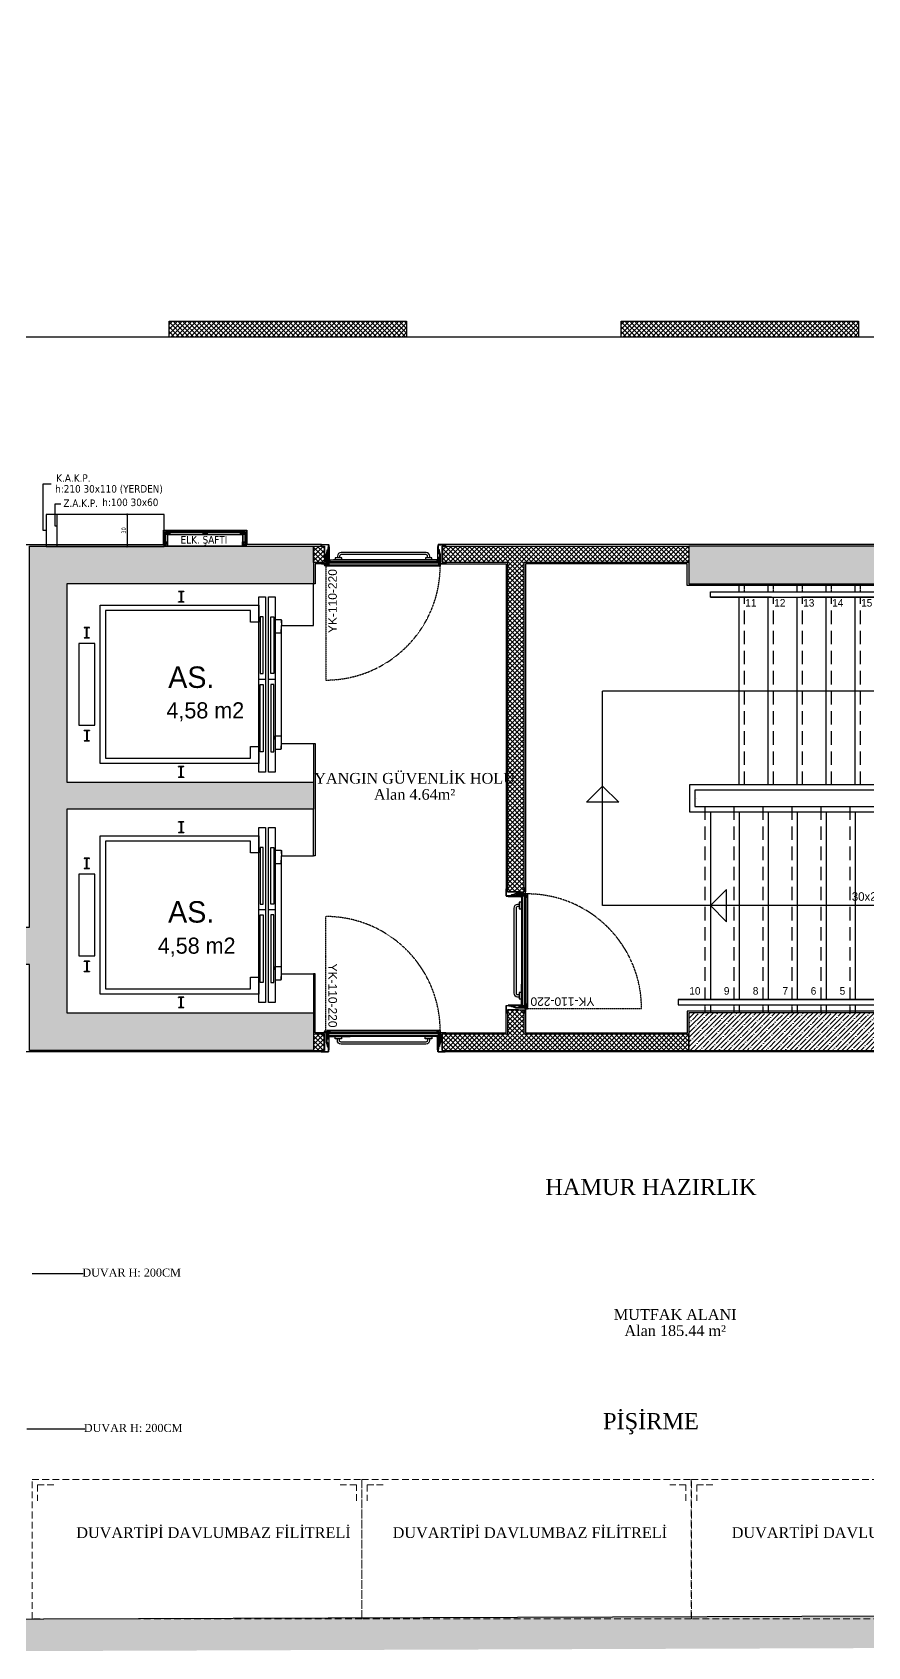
# Model space of a CAD drawing. Header units: millimetres. Extents: x -29311 to -3405, y 28913 to 42880.
# Drawn here: x -7487 to -6708, y 30469 to 31974 of the extents above; entities that cross this region are included whole.
import ezdxf
from ezdxf.enums import TextEntityAlignment as Align

# ---------------------------------------------------------------- set-up
doc = ezdxf.new("R2010")
doc.units = ezdxf.units.MM
for name, pattern in [('DASHDOTX2', [2, 1, -0.5, 0, -0.5]), ('HIDDEN', [0.375, 0.25, -0.125]), ('HIDDEN2', [0.1875, 0.125, -0.0625])]:
    doc.linetypes.add(name, pattern=pattern)
for name, color, linetype in [('1.2 mm sac', 7, 'Continuous'), ('A-ASANSOR', 146, 'Continuous'), ('A-BA', 1, 'Continuous'), ('A-DOSEME-GOR0.1', 77, 'Continuous'), ('A-DUVAR', 53, 'Continuous'), ('A-DUVAR-ALCIPAN', 9, 'Continuous'), ('A-DUVAR-ALCIPAN-CELIK', 144, 'Continuous'), ('A-DUVAR-TARAMA', 251, 'Continuous'), ('A-ELK-PANO', 66, 'Continuous'), ('A-KAPI', 214, 'Continuous'), ('A-KAPI-AKSESUAR', 206, 'Continuous'), ('A-KAPI-METAL', 84, 'Continuous'), ('A-KAPI-PROFIL', 206, 'Continuous'), ('A-KORKULUK-KUPESTE', 206, 'Continuous'), ('A-MERDIVEN', 125, 'Continuous'), ('A-MK-YANGIN-DOLAP', 35, 'Continuous'), ('A-SIVA-ALCIPAN', 247, 'Continuous'), ('A-SIVA-IC', 97, 'Continuous'), ('A-YALITIM-ISI', 251, 'BATTING'), ('A-YAZI', 136, 'Continuous'), ('level', 10, 'Continuous'), ('stair', 3, 'Continuous'), ('symbol', 8, 'Continuous'), ('trace_down', 8, 'HIDDEN2'), ('yazı1', 7, 'Continuous'), ('yazı2', 9, 'Continuous')]:
    doc.layers.add(name, color=color, linetype=linetype)
for name, color, linetype, lineweight in [('DVL-C', 7, 'DASHDOTX2', 20), ('E-ELEKTRK ŞAFT', 5, 'Continuous', 30), ('e-ölçü', 7, 'Continuous', 25), ('tarama-betonarme', 252, 'Continuous', 13), ('TES_SU', 150, 'Continuous', 25)]:
    doc.layers.add(name, color=color, linetype=linetype, lineweight=lineweight)
doc.styles.add('Dimension Text', font='tahoma.ttf', dxfattribs={"width": 0.8})
doc.styles.add('GEO- BAYRAKTAR FİNAL PROJE 140518$0$Standard', font='arial.ttf')
doc.styles.add('HA_SMART', font='')
doc.styles.get("Standard").update_dxf_attribs({"font": 'arial.ttf'})
doc.styles.add('Tahoma', font='tahoma.ttf')
doc.styles.add('YAZ', font='times.ttf', dxfattribs={"height": 0.12})
doc.styles.add('YAZ-50', font='times.ttf', dxfattribs={"width": 0.9})
doc.styles.get('HA_SMART').set_extended_font_data('Sakkal Majalla')
doc.linetypes.add('BATTING', pattern='A,0.00254,-2.54,[134,ltypeshp.shx,S=2.54,R=0,X=-2.54,Y=0],-5.08,[134,ltypeshp.shx,S=2.54,R=180,X=2.54,Y=0],-2.54', length=10.16254)
doc.dimstyles.new('AYG-OLCU 1 to 2', dxfattribs={"dimtxt": 4, "dimasz": 3, "dimexe": 1.5, "dimexo": 1, "dimgap": 1, "dimtad": 1, "dimdec": 0, "dimdsep": 46, "dimtxsty": 'Dimension Text', "dimblk": 'DOTSMALL', "dimcen": 0, "dimclrd": 256, "dimclre": 256, "dimclrt": 256, "dimadec": 0, "dimazin": 0, "dimtfac": 1, "dimtdec": 0, "dimtofl": 0, "dimtmove": 1, "dimatfit": 3, "dimfxl": 1, "dimarcsym": 0})
pattern_1 = [(45, (-57572.966, 45834.01), (-4.4194174, 4.4194174), []), (45, (-57568.547, 45834.01), (-4.4194174, 4.4194174), [7.8125, -1.5625, 0, -1.5625])]
pattern_2 = [(45, (-57572.9662, 50035.5397), (-2.2097087, 2.2097087), []), (135, (-57572.9662, 50035.5397), (-2.2097087, -2.2097087), [])]

# ---------------------------------------------------------------- blocks, each defined once
blk = doc.blocks.new('METİKET')
at = {"layer": 'yazı1', "linetype": 'ByBlock', "style": 'HA_SMART'}
for tag, height, p in [('MAHALADI', 20, (13369.9, 684.6)), ('ALAN', 15, (13369.9, 652.2))]:
    blk.add_attdef(tag, text='', height=height, dxfattribs=at).set_placement(p, align=Align.CENTER)
blk = doc.blocks.new('I_5-10')
for p, q in [((0, -0.001), (0, 0)), ((0, 0), (0.05, 0)), ((0.05, -0.001), (0.05, 0)), ((0, -0.099), (0, -0.1)), ((0, -0.1), (0.05, -0.1)), ((0.002, -0.003), (0.018, -0.005)), ((0.002, -0.097), (0.018, -0.095)), ((0.022, -0.01), (0.022, -0.09)), ((0.027, -0.01), (0.027, -0.09)), ((0.032, -0.005), (0.048, -0.003)), ((0.032, -0.095), (0.048, -0.097)), ((0.05, -0.099), (0.05, -0.1))]:
    blk.add_line(p, q)
for centre, radius, start, end in [((0.002, -0.001), 0.002, 180, 262.4258), ((0.002, -0.099), 0.002, 97.5742, 180), ((0.018, -0.01), 0.005, 0, 90), ((0.018, -0.09), 0.005, 270, 0), ((0.032, -0.01), 0.005, 90, 180), ((0.032, -0.09), 0.005, 179.958, 270), ((0.048, -0.001), 0.002, 277.5742, 0), ((0.048, -0.099), 0.002, 0, 82.4258)]:
    blk.add_arc(centre, radius, start, end)
blk = doc.blocks.new('KAPIYANGIN')
at = {"color": 8, "linetype": 'HIDDEN'}
blk.add_lwpolyline([(85085.6, 20208.6), (85192.4, 20208.6, 0.411438), (85086.7, 20315.3, 0.002371), (85085.6, 20315.3)], format="xyb", dxfattribs=at)
for radius in [1, 0.5, 0.4]:
    blk.add_circle((85085.1, 20208.5), radius)
at = {"linetype": 'ByBlock', "ltscale": 12}
blk.add_arc((85080.6, 20211.1), 0.0345, 188.5836, 255.4134, dxfattribs=at)
at = {"layer": '1.2 mm sac', "color": 0}
blk.add_line((85084.4, 20211.1), (85080.6, 20211.1), dxfattribs=at)
at = {"layer": 'A-DUVAR'}
for points in [[(85077.6, 20317.3), (85067.6, 20317.3)], [(85077.6, 20207.3), (85067.6, 20207.3)]]:
    blk.add_lwpolyline(points, dxfattribs=at)
at = {"layer": 'A-DUVAR-ALCIPAN', "linetype": 'ByBlock', "ltscale": 12}
for p, q in [((85081.8, 20211.3), (85081.8, 20313.6)), ((85084.8, 20211.3), (85084.8, 20315.3))]:
    blk.add_line(p, q, dxfattribs=at)
at = {"layer": 'A-KAPI-AKSESUAR', "ltscale": 12}
for points in [[(85078.4, 20305.5), (85076.8, 20305.5, 0.414214), (85073.4, 20302.1), (85073.4, 20222.9, 0.414214), (85076.8, 20219.5), (85078.4, 20219.5)], [(85078.4, 20303.5), (85076.8, 20303.5, 0.414214), (85075.4, 20302.1), (85075.4, 20222.9, 0.414214), (85076.8, 20221.5), (85078.4, 20221.5)]]:
    blk.add_lwpolyline(points, format="xyb", dxfattribs=at)
for points in [[(85080.4, 20301.5), (85080.4, 20307.5), (85078.4, 20307.5), (85078.4, 20301.5)], [(85080.4, 20217.5), (85080.4, 20223.5), (85078.4, 20223.5), (85078.4, 20217.5)]]:
    blk.add_lwpolyline(points, close=True, dxfattribs=at)
at = {"layer": 'A-KAPI-METAL'}
for p, q in [((85080.4, 20313.9), (85080.4, 20215.8)), ((85084.3, 20314), (85080.5, 20314)), ((85080.6, 20313.8), (85086, 20313.8)), ((85080.6, 20313.8), (85080.6, 20311.8)), ((85080.6, 20313.8), (85080.6, 20213.1)), ((85080.8, 20311.8), (85080.6, 20311.8)), ((85080.8, 20313.6), (85085.8, 20313.6)), ((85080.8, 20313.6), (85080.8, 20311.8)), ((85084.2, 20315.4), (85084.2, 20314)), ((85084.2, 20314), (85084.4, 20314)), ((85086, 20315.5), (85084.3, 20315.5)), ((85084.4, 20314), (85084.4, 20315.3)), ((85084.4, 20315.3), (85084.5, 20315.3)), ((85086, 20315.3), (85084.4, 20315.3)), ((85084.5, 20315.3), (85084.5, 20313.9)), ((85084.8, 20315.3), (85086, 20315.3)), ((85085.8, 20311.8), (85085.8, 20313.6)), ((85086, 20311.8), (85085.8, 20311.8)), ((85086, 20315.3), (85086, 20209.6)), ((85086, 20313.8), (85086, 20311.8)), ((85086.1, 20315.4), (85086.1, 20209.5)), ((85080.4, 20211), (85080.4, 20231.3)), ((85084.3, 20211), (85080.5, 20211)), ((85080.6, 20213.1), (85080.8, 20213.1)), ((85080.6, 20211.1), (85080.6, 20213.1)), ((85080.6, 20211.1), (85086, 20211.1)), ((85080.8, 20213.1), (85080.8, 20211.3)), ((85080.8, 20211.3), (85085.8, 20211.3)), ((85084.2, 20209.5), (85084.2, 20210.9)), ((85084.2, 20210.9), (85084.4, 20210.9)), ((85086, 20209.5), (85084.3, 20209.5)), ((85084.4, 20210.9), (85084.4, 20209.6)), ((85086, 20209.6), (85084.4, 20209.6)), ((85084.4, 20209.6), (85084.5, 20209.6)), ((85084.5, 20209.6), (85084.5, 20211)), ((85086, 20209.6), (85084.8, 20209.6)), ((85085.8, 20213.1), (85086, 20213.1)), ((85085.8, 20213.1), (85085.8, 20211.3)), ((85086, 20211.1), (85086, 20213.1))]:
    blk.add_line(p, q, dxfattribs=at)
for points in [[(85066.1, 20320.2), (85066.1, 20313.4, 0.414214), (85066.2, 20313.3), (85074.2, 20313.3), (85074.2, 20313.5), (85066.4, 20313.5, -0.414214), (85066.3, 20313.5), (85066.3, 20320, -0.414214), (85066.4, 20320.1), (85067.4, 20320.1, -0.414214), (85067.4, 20320), (85067.4, 20319.3), (85067.6, 20319.3), (85067.6, 20320.2, 0.414214), (85067.5, 20320.3), (85066.2, 20320.3, 0.414214)], [(85082.7, 20320.7, 0.414214), (85082.6, 20320.6), (85082.6, 20319.7), (85082.8, 20319.7), (85082.8, 20320.4, -0.414214), (85082.9, 20320.5), (85083.9, 20320.5, -0.414214), (85083.9, 20320.4), (85083.9, 20314.6, -0.414214), (85083.9, 20314.6), (85078.3, 20314.6, 0.414214), (85078.2, 20314.4), (85078.2, 20313.2, 0.414154), (85078.3, 20313.1), (85079.9, 20313.1), (85069.6, 20313.1), (85068.2, 20313.1), (85069.6, 20313.1), (85069.6, 20313.3), (85068.2, 20313.3, 1), (85068.2, 20312.9), (85079.9, 20312.9, 0.938583), (85079.9, 20313.3), (85078.5, 20313.3, -0.414214), (85078.4, 20313.3), (85078.4, 20314.3, -0.414214), (85078.5, 20314.4), (85084, 20314.4, 0.414214), (85084.1, 20314.5), (85084.1, 20320.6, 0.414214), (85084, 20320.7)], [(85066.1, 20204.4), (85066.1, 20211.2, -0.414214), (85066.2, 20211.3), (85074.2, 20211.3), (85074.2, 20211.1), (85066.4, 20211.1, 0.414214), (85066.3, 20211), (85066.3, 20204.5, 0.414214), (85066.4, 20204.5), (85067.4, 20204.5, 0.414214), (85067.4, 20204.5), (85067.4, 20205.3), (85067.6, 20205.3), (85067.6, 20204.4, -0.414214), (85067.5, 20204.3), (85066.2, 20204.3, -0.414214)], [(85082.7, 20204.3, -0.414214), (85082.6, 20204.4), (85082.6, 20205.3), (85082.8, 20205.3), (85082.8, 20204.5, 0.414214), (85082.9, 20204.5), (85083.9, 20204.5, 0.414214), (85083.9, 20204.5), (85083.9, 20209.9, 0.414214), (85083.9, 20210), (85078.4, 20210, -0.414214), (85078.3, 20210.1), (85078.3, 20211.4, -0.414154), (85078.4, 20211.5), (85079.9, 20211.5), (85069.6, 20211.5), (85068.2, 20211.5), (85069.6, 20211.5), (85069.6, 20211.3), (85068.2, 20211.3, -1), (85068.2, 20211.7), (85079.9, 20211.7, -0.938583), (85079.9, 20211.3), (85078.6, 20211.3, 0.414214), (85078.5, 20211.2), (85078.5, 20210.2, 0.414214), (85078.6, 20210.2), (85084, 20210.2, -0.414214), (85084.1, 20210.1), (85084.1, 20204.4, -0.414214), (85084, 20204.3)]]:
    blk.add_lwpolyline(points, format="xyb", close=True, dxfattribs=at)
for centre, radius, start, end in [((85080.5, 20313.9), 0.08, 90, 180), ((85084.3, 20315.4), 0.08, 90, 180), ((85084.3, 20314), 0.0478, 295.1719, 356.1095), ((85084.4, 20313.9), 0.0816, 267.7148, 4.0381), ((85086, 20315.4), 0.08, 0, 90), ((85080.5, 20211), 0.08, 180, 270), ((85084.3, 20209.5), 0.08, 180, 270), ((85084.3, 20210.9), 0.0478, 3.8905, 64.8281), ((85084.4, 20211), 0.0816, 355.9619, 92.2852), ((85086, 20209.5), 0.08, 270, 0)]:
    blk.add_arc(centre, radius, start, end, dxfattribs=at)
at = {"layer": 'A-KAPI-PROFIL'}
for points in [[(85068.8, 20313.6), (85068.8, 20313.5), (85070.4, 20313.5), (85071.7, 20314.3), (85074.1, 20314.3), (85074.1, 20313.6), (85074.2, 20313.6), (85074.2, 20314.4), (85071.7, 20314.4), (85070.3, 20313.6), (85068.8, 20313.6)], [(85068.8, 20210.9), (85068.8, 20211), (85070.4, 20211), (85071.7, 20210.2), (85074.1, 20210.2), (85074.1, 20210.9), (85074.2, 20210.9), (85074.2, 20210.1), (85071.7, 20210.1), (85070.3, 20210.9), (85068.8, 20210.9)]]:
    blk.add_lwpolyline(points, dxfattribs=at)
for points in [[(85075.2, 20315.6), (85072.2, 20314.5), (85071.1, 20314.5), (85071.1, 20313.5), (85072.3, 20313.5), (85075.6, 20314.7), (85083.9, 20314.7), (85083.9, 20315.6)], [(85075.2, 20208.9), (85072.2, 20210), (85071.1, 20210), (85071.1, 20211), (85072.3, 20211), (85075.6, 20209.8), (85083.9, 20209.8), (85083.9, 20208.9)]]:
    blk.add_lwpolyline(points, close=True, dxfattribs=at)
at = {"layer": 'A-KAPI-PROFIL', "color": 8}
for points in [[(85079, 20314.3, 0.414214), (85078.8, 20314.1), (85078.8, 20313.5, 0.414214), (85079, 20313.3), (85080.1, 20313.3), (85080.1, 20312.8), (85079.9, 20312.8, 1), (85079.9, 20312.6), (85080.2, 20312.6, 0.414214), (85080.3, 20312.7), (85080.3, 20313.9), (85080.3, 20314.1, 0.414214), (85080.1, 20314.3)], [(85079, 20211.2, 0.414214), (85078.8, 20211), (85078.8, 20210.4, 0.414214), (85079, 20210.2), (85080.1, 20210.2, 0.414214), (85080.3, 20210.4), (85080.3, 20211.8, 0.414214), (85080.2, 20211.9), (85079.9, 20211.9, 1), (85079.9, 20211.7), (85080.1, 20211.7), (85080.1, 20211.2)]]:
    blk.add_lwpolyline(points, format="xyb", close=True, dxfattribs=at)
at = {"layer": 'A-YALITIM-ISI', "linetype": 'BATTING', "ltscale": 0.001}
blk.add_line((85083.3, 20313.6), (85083.3, 20211.3), dxfattribs=at)
at = {"layer": 'DEFPOINTS', "linetype": 'ByBlock', "ltscale": 12}
for p, q in [((85067.6, 20317.3), (85082.6, 20317.3)), ((85067.6, 20207.3), (85082.6, 20207.3))]:
    blk.add_line(p, q, dxfattribs=at)
at = {"layer": 'level', "insert": (85088.9, 20210.9), "char_height": 8, "width": 57.536, "attachment_point": 3, "rotation": 180}
blk.add_mtext('YK-110-220', dxfattribs=at)
blk = doc.blocks.new('YANGIN KAPISII')
at = {"color": 8, "linetype": 'HIDDEN'}
blk.add_lwpolyline([(84749.5, 15361.4), (84749.5, 15468.2, -0.411438), (84856.2, 15362.5, -0.002371), (84856.2, 15361.4)], format="xyb", dxfattribs=at)
for radius in [1, 0.5, 0.4]:
    blk.add_circle((84749.3, 15360.9), radius)
at = {"linetype": 'ByBlock', "ltscale": 12}
blk.add_arc((84752, 15356.4), 0.0345, 194.5866, 261.4164, dxfattribs=at)
at = {"layer": '1.2 mm sac', "color": 0}
blk.add_line((84752, 15360.2), (84752, 15356.4), dxfattribs=at)
at = {"layer": 'A-DUVAR'}
for points in [[(84748.1, 15353.4), (84748.1, 15343.4)], [(84858.1, 15353.4), (84858.1, 15343.4)]]:
    blk.add_lwpolyline(points, dxfattribs=at)
at = {"layer": 'A-DUVAR-ALCIPAN', "linetype": 'ByBlock', "ltscale": 12}
for p, q in [((84752.2, 15360.6), (84856.2, 15360.6)), ((84752.2, 15357.6), (84854.5, 15357.6))]:
    blk.add_line(p, q, dxfattribs=at)
at = {"layer": 'A-KAPI-AKSESUAR', "ltscale": 12}
for points in [[(84758.3, 15356.2), (84764.3, 15356.2), (84764.3, 15354.2), (84758.3, 15354.2)], [(84842.3, 15356.2), (84848.3, 15356.2), (84848.3, 15354.2), (84842.3, 15354.2)]]:
    blk.add_lwpolyline(points, close=True, dxfattribs=at)
for points in [[(84846.3, 15354.2), (84846.3, 15352.6, -0.414214), (84842.9, 15349.2), (84763.7, 15349.2, -0.414214), (84760.3, 15352.6), (84760.3, 15354.2)], [(84844.3, 15354.2), (84844.3, 15352.6, -0.414214), (84842.9, 15351.2), (84763.7, 15351.2, -0.414214), (84762.3, 15352.6), (84762.3, 15354.2)]]:
    blk.add_lwpolyline(points, format="xyb", dxfattribs=at)
at = {"layer": 'A-KAPI-METAL'}
for p, q in [((84750.3, 15361.8), (84750.3, 15360.1)), ((84856.3, 15361.9), (84750.4, 15361.9)), ((84750.4, 15360), (84751.8, 15360)), ((84856.2, 15361.8), (84750.5, 15361.8)), ((84750.5, 15361.8), (84750.5, 15360.6)), ((84750.5, 15361.8), (84750.5, 15360.2)), ((84750.5, 15360.2), (84750.5, 15360.3)), ((84750.5, 15360.3), (84751.9, 15360.3)), ((84751.8, 15360.2), (84750.5, 15360.2)), ((84751.8, 15360), (84751.8, 15360.2)), ((84751.8, 15360.1), (84751.8, 15356.3)), ((84751.9, 15356.2), (84772.2, 15356.2)), ((84752, 15356.4), (84752, 15361.8)), ((84752, 15361.8), (84754, 15361.8)), ((84752, 15356.4), (84754, 15356.4)), ((84752.2, 15356.6), (84752.2, 15361.6)), ((84754, 15361.6), (84752.2, 15361.6)), ((84754, 15356.6), (84752.2, 15356.6)), ((84754, 15361.6), (84754, 15361.8)), ((84754, 15356.4), (84754, 15356.6)), ((84854.7, 15356.4), (84754, 15356.4)), ((84854.8, 15356.2), (84756.7, 15356.2)), ((84854.7, 15361.8), (84852.7, 15361.8)), ((84852.7, 15361.8), (84852.7, 15361.6)), ((84852.7, 15361.6), (84854.5, 15361.6)), ((84854.5, 15356.6), (84852.7, 15356.6)), ((84852.7, 15356.6), (84852.7, 15356.4)), ((84854.7, 15356.4), (84852.7, 15356.4)), ((84854.5, 15356.6), (84854.5, 15361.6)), ((84854.7, 15356.4), (84854.7, 15361.8)), ((84856.1, 15360.3), (84854.8, 15360.3)), ((84854.8, 15360.1), (84854.8, 15356.3)), ((84854.9, 15360.2), (84856.2, 15360.2)), ((84854.9, 15360), (84854.9, 15360.2)), ((84856.3, 15360), (84854.9, 15360)), ((84856.1, 15360.2), (84856.1, 15360.3)), ((84856.2, 15360.6), (84856.2, 15361.8)), ((84856.2, 15361.8), (84856.2, 15360.2)), ((84856.3, 15361.8), (84856.3, 15360.1))]:
    blk.add_line(p, q, dxfattribs=at)
for points in [[(84745.1, 15358.5, 0.414214), (84745.2, 15358.4), (84746.1, 15358.4), (84746.1, 15358.6), (84745.4, 15358.6, -0.414214), (84745.3, 15358.7), (84745.3, 15359.7, -0.414214), (84745.4, 15359.7), (84750.8, 15359.7, -0.414214), (84750.8, 15359.7), (84750.8, 15354.2, 0.414214), (84751, 15354.1), (84752.2, 15354.1, 0.414154), (84752.3, 15354.2), (84752.3, 15355.7), (84752.3, 15345.4), (84752.3, 15344), (84752.3, 15345.4), (84752.1, 15345.4), (84752.1, 15344, 1), (84752.5, 15344), (84752.5, 15355.7, 0.938583), (84752.1, 15355.7), (84752.1, 15354.4, -0.414214), (84752.1, 15354.3), (84751.1, 15354.3, -0.414214), (84751, 15354.4), (84751, 15359.8, 0.414214), (84750.9, 15359.9), (84745.2, 15359.9, 0.414214), (84745.1, 15359.8)], [(84861.5, 15358.5, -0.414214), (84861.4, 15358.4), (84860.5, 15358.4), (84860.5, 15358.6), (84861.3, 15358.6, 0.414214), (84861.3, 15358.7), (84861.3, 15359.7, 0.414214), (84861.3, 15359.7), (84855.5, 15359.7, 0.414214), (84855.4, 15359.7), (84855.4, 15354.1, -0.414214), (84855.3, 15354), (84854, 15354, -0.414154), (84853.9, 15354.1), (84853.9, 15355.7), (84853.9, 15345.4), (84853.9, 15344), (84853.9, 15345.4), (84854.1, 15345.4), (84854.1, 15344, -1), (84853.7, 15344), (84853.7, 15355.7, -0.938583), (84854.1, 15355.7), (84854.1, 15354.3, 0.414214), (84854.2, 15354.2), (84855.2, 15354.2, 0.414214), (84855.2, 15354.3), (84855.2, 15359.8, -0.414214), (84855.3, 15359.9), (84861.4, 15359.9, -0.414214), (84861.5, 15359.8)], [(84745.2, 15341.9), (84752, 15341.9, 0.414214), (84752.1, 15342), (84752.1, 15350), (84751.9, 15350), (84751.9, 15342.2, -0.414214), (84751.9, 15342.1), (84745.4, 15342.1, -0.414214), (84745.3, 15342.2), (84745.3, 15343.2, -0.414214), (84745.4, 15343.2), (84746.1, 15343.2), (84746.1, 15343.4), (84745.2, 15343.4, 0.414214), (84745.1, 15343.3), (84745.1, 15342, 0.414214)], [(84861, 15341.9), (84854.2, 15341.9, -0.414214), (84854.1, 15342), (84854.1, 15350), (84854.3, 15350), (84854.3, 15342.2, 0.414214), (84854.4, 15342.1), (84860.9, 15342.1, 0.414214), (84860.9, 15342.2), (84860.9, 15343.2, 0.414214), (84860.9, 15343.2), (84860.1, 15343.2), (84860.1, 15343.4), (84861, 15343.4, -0.414214), (84861.1, 15343.3), (84861.1, 15342, -0.414214)]]:
    blk.add_lwpolyline(points, format="xyb", close=True, dxfattribs=at)
for centre, radius, start, end in [((84750.4, 15361.8), 0.08, 90, 180), ((84750.4, 15360.1), 0.08, 180, 270), ((84751.8, 15360.1), 0.0478, 25.1719, 86.1095), ((84751.9, 15356.3), 0.08, 180, 270), ((84751.9, 15360.2), 0.0816, 357.7148, 94.0381), ((84854.8, 15360.2), 0.0816, 85.9619, 182.2852), ((84854.9, 15360.1), 0.0478, 93.8905, 154.8281), ((84854.8, 15356.3), 0.08, 270, 0), ((84856.3, 15361.8), 0.08, 0, 90), ((84856.3, 15360.1), 0.08, 270, 0)]:
    blk.add_arc(centre, radius, start, end, dxfattribs=at)
at = {"layer": 'A-KAPI-PROFIL'}
for points in [[(84749.8, 15351), (84750.9, 15348), (84750.9, 15346.9), (84751.9, 15346.9), (84751.9, 15348.1), (84750.7, 15351.4), (84750.7, 15359.7), (84749.8, 15359.7)], [(84856.5, 15351), (84855.4, 15348), (84855.4, 15346.9), (84854.4, 15346.9), (84854.4, 15348.1), (84855.6, 15351.4), (84855.6, 15359.7), (84856.5, 15359.7)]]:
    blk.add_lwpolyline(points, close=True, dxfattribs=at)
at = {"layer": 'A-KAPI-PROFIL', "color": 8}
for points in [[(84752.1, 15354.8, -0.414214), (84751.9, 15354.6), (84751.3, 15354.6, -0.414214), (84751.1, 15354.8), (84751.1, 15355.9, -0.414214), (84751.3, 15356.1), (84752.7, 15356.1, -0.414214), (84752.8, 15356), (84752.8, 15355.7, -1), (84752.6, 15355.7), (84752.6, 15355.9), (84752.1, 15355.9)], [(84855.2, 15354.8, -0.414214), (84855, 15354.6), (84854.4, 15354.6, -0.414214), (84854.2, 15354.8), (84854.2, 15355.9), (84853.7, 15355.9), (84853.7, 15355.7, -1), (84853.5, 15355.7), (84853.5, 15356, -0.414214), (84853.6, 15356.1), (84854.7, 15356.1), (84855, 15356.1, -0.414214), (84855.2, 15355.9)]]:
    blk.add_lwpolyline(points, format="xyb", close=True, dxfattribs=at)
at = {"layer": 'A-KAPI-PROFIL'}
for points in [[(84751.8, 15344.6), (84751.9, 15344.6), (84751.9, 15346.2), (84751.1, 15347.5), (84751.1, 15349.9), (84751.8, 15349.9), (84751.8, 15350), (84751, 15350), (84751, 15347.5), (84751.8, 15346.1), (84751.8, 15344.6)], [(84854.5, 15344.6), (84854.4, 15344.6), (84854.4, 15346.2), (84855.2, 15347.5), (84855.2, 15349.9), (84854.5, 15349.9), (84854.5, 15350), (84855.3, 15350), (84855.3, 15347.5), (84854.5, 15346.1), (84854.5, 15344.6)]]:
    blk.add_lwpolyline(points, dxfattribs=at)
at = {"layer": 'A-YALITIM-ISI', "linetype": 'BATTING', "ltscale": 0.001}
blk.add_line((84854.5, 15359.1), (84752.2, 15359.1), dxfattribs=at)
at = {"layer": 'DEFPOINTS', "linetype": 'ByBlock', "ltscale": 12}
for p, q in [((84748.1, 15343.4), (84748.1, 15358.4)), ((84858.1, 15343.4), (84858.1, 15358.4))]:
    blk.add_line(p, q, dxfattribs=at)
at = {"layer": 'level', "insert": (84751.8, 15364.7), "char_height": 8, "width": 13.987, "attachment_point": 9, "rotation": 270}
blk.add_mtext('YK-110-220', dxfattribs=at)
blk = doc.blocks.new('oking')
at = {"layer": 'symbol'}
for p, q in [((99299.1, 28222.4), (99299.1, 28192.4)), ((99299.1, 28222.4), (99314.1, 28207.4)), ((99314.1, 28207.4), (99299.1, 28192.4))]:
    blk.add_line(p, q, dxfattribs=at)
blk = doc.blocks.new('3r3')
at = {"layer": 'A-KORKULUK-KUPESTE'}
for p, q in [((1081, 223.7), (1081, 228.7)), ((1138, 223.7), (1081, 223.7)), ((1381, 223.7), (1166, 223.7)), ((1051, -151.3), (1051, -156.3)), ((1351, -151.3), (1051, -151.3))]:
    blk.add_line(p, q, dxfattribs=at)
for points in [[(1081, 228.7), (1381, 228.7)], [(1081, 223.7), (1381, 223.7)], [(1051, -151.3), (1351, -151.3)], [(1051, -156.3), (1351, -156.3)]]:
    blk.add_lwpolyline(points, dxfattribs=at)
for points in [[(1061.5, 23.7), (1370.5, 23.7), (1370.5, 48.7), (1061.5, 48.7)], [(1066.5, 28.7), (1365.5, 28.7), (1365.5, 43.7), (1066.5, 43.7)]]:
    blk.add_lwpolyline(points, close=True, dxfattribs=at)
at = {"layer": 'A-MERDIVEN'}
for p, q in [((1108, 228.7), (1108, 236.2)), ((1135, 228.7), (1135, 236.2)), ((1162, 228.7), (1162, 236.2)), ((1108, 48.7), (1108, 223.7)), ((1135, 48.7), (1135, 223.7)), ((1162, 48.7), (1162, 223.7)), ((1189, 48.7), (1189, 223.7)), ((1216, 48.7), (1216, 223.7)), ((1081, 23.7), (1081, -151.3)), ((1108, 23.7), (1108, -151.3)), ((1135, 23.7), (1135, -151.3)), ((1162, 23.7), (1162, -151.3)), ((1189, 23.7), (1189, -151.3)), ((1216, 23.7), (1216, -151.3)), ((1081, -156.3), (1081, -163.8)), ((1108, -156.3), (1108, -163.8)), ((1135, -156.3), (1135, -163.8)), ((1162, -156.3), (1162, -163.8)), ((1189, -156.3), (1189, -163.8)), ((1216, -156.3), (1216, -163.8))]:
    blk.add_line(p, q, dxfattribs=at)
at = {"layer": 'stair'}
blk.add_line((1068, 36.2), (1068, 36.2), dxfattribs=at)
at = {"layer": 'symbol'}
for p, q in [((980.5, -63.8), (980.5, 136.2)), ((1451.2, 136.2), (980.5, 136.2)), ((1451.2, -63.8), (980.5, -63.8))]:
    blk.add_line(p, q, dxfattribs=at)
at = {"layer": 'trace_down'}
for p, q in [((1113, 228.7), (1113, 236.2)), ((1113, 228.7), (1113, 236.2)), ((1140, 228.7), (1140, 236.2)), ((1167, 228.7), (1167, 236.2)), ((1194, 228.7), (1194, 236.2)), ((1221, 228.7), (1221, 236.2)), ((1076, -156.3), (1076, -163.8)), ((1103, -156.3), (1103, -163.8)), ((1130, -156.3), (1130, -163.8)), ((1157, -156.3), (1157, -163.8)), ((1184, -156.3), (1184, -163.8)), ((1211, -156.3), (1211, -163.8))]:
    blk.add_line(p, q, dxfattribs=at)
at = {"layer": 'trace_down', "ltscale": 100}
for p, q in [((1189, 228.7), (1189, 236.2)), ((1216, 228.7), (1216, 236.2)), ((1113, 48.7), (1113, 223.7)), ((1140, 48.7), (1140, 223.7)), ((1167, 48.7), (1167, 223.7)), ((1194, 48.7), (1194, 223.7)), ((1221, 48.7), (1221, 223.7)), ((1076, 28.7), (1076, -151.3)), ((1103, 28.7), (1103, -151.3)), ((1130, 28.7), (1130, -151.3)), ((1157, 28.7), (1157, -151.3)), ((1184, 28.7), (1184, -151.3)), ((1211, 28.7), (1211, -151.3))]:
    blk.add_line(p, q, dxfattribs=at)
at = {"layer": 'symbol', "xscale": -1, "rotation": 270}
blk.add_blockref('oking', (-27226.9, -99266.5), dxfattribs=at)
at = {"layer": 'symbol', "rotation": 180}
blk.add_blockref('oking', (100395.1, 28143.6), dxfattribs=at)
at = {"layer": 'yazı2', "attachment_point": 3, "style": 'HA_SMART'}
for s, insert, char_height, width in [('11', (1124, 222), 7, 10.586), ('12', (1151, 222), 7, 10.586), ('13', (1178, 222), 7, 10.586), ('14', (1205, 222), 7, 10.586), ('15', (1232, 222), 7, 10.586), ('30x27x16.6', (1268.2, -51.3), 8, 63.711), ('10', (1071.8, -139.8), 7, 10.586), ('9', (1098.8, -139.8), 7, 10.586), ('8', (1125.8, -139.8), 7, 10.586), ('7', (1153.5, -139.8), 7, 10.586), ('6', (1179.8, -139.8), 7, 10.586), ('5', (1206.8, -139.8), 7, 10.586)]:
    blk.add_mtext(s, dxfattribs=dict(at, insert=insert, char_height=char_height, width=width))
blk = doc.blocks.new('2040')
at = {"layer": 'A-DUVAR-ALCIPAN-CELIK'}
for points in [[(85602.6, 5477.9), (85600.6, 5477.9), (85600.6, 5481.9), (85602.6, 5481.9)], [(85602.5, 5478), (85600.8, 5478), (85600.8, 5481.7), (85602.5, 5481.7)]]:
    blk.add_lwpolyline(points, close=True, dxfattribs=at)
at = {"layer": 'A-DUVAR-ALCIPAN-CELIK', "lineweight": 30}
blk.add_lwpolyline([(85600.8, 5481.7), (85602.5, 5478)], dxfattribs=at)
blk = doc.blocks.new('A$C020C3EA1')
at = {"layer": 'A-ELK-PANO', "lineweight": 30}
for points in [[(-249.4, 14.7), (-252.1, 14.7), (-252.1, 58.3), (-244.7, 58.3)], [(-239.4, 18.7), (-241.1, 18.7), (-241.1, 39.5), (-235.7, 39.5)]]:
    blk.add_lwpolyline(points, dxfattribs=at)
for points in [[(-249.4, 29.7), (-249.4, -0.3), (-139.4, -0.3), (-139.4, 29.7)], [(-239.4, 29.7), (-239.4, -0.3), (-139.4, -0.3), (-139.4, 29.7)]]:
    blk.add_lwpolyline(points, close=True, dxfattribs=at)
at = {"layer": 'A-MK-YANGIN-DOLAP', "lineweight": 50}
blk.add_lwpolyline([(-475, 24.3), (-365, 24.3), (-365, 0), (-475, 0)], close=True, dxfattribs=at)
at = {"layer": 'A-ELK-PANO', "lineweight": 30, "char_height": 7, "width": 103.695, "attachment_point": 5, "style": 'Tahoma'}
for s, insert in [('K.A.K.P.', (-224, 63.6)), ('h:210 30x110 (YERDEN)', (-190.8, 52.9)), ('Z.A.K.P.', (-217.2, 40.1)), ('\\pt84;h:100 30x60', (-170.9, 40.9))]:
    blk.add_mtext(s, dxfattribs=dict(at, insert=insert))
at = {"layer": 'A-MK-YANGIN-DOLAP', "lineweight": 50, "insert": (-373.7, 17.6), "char_height": 8, "attachment_point": 3, "style": 'GEO- BAYRAKTAR FİNAL PROJE 140518$0$Standard'}
blk.add_mtext_dynamic_manual_height_columns('YANGIN DOLABI', width=116.218, gutter_width=12.5, heights=[0], dxfattribs=at)
blk = doc.blocks.new('_DotSmall')
at = {"color": 0, "linetype": 'ByBlock', "const_width": 0.5}
blk.add_lwpolyline([(-0.0625, 0, 1), (0.0625, 0, 1)], format="xyb", close=True, dxfattribs=at)
blk = doc.blocks.new('*D168')
at = {"layer": 'A-KAPI', "lineweight": -2, "transparency": 16777216}
for p, q in [((-7390.9, 31524.5), (-7399.9, 31524.5)), ((-7398.4, 31524.5), (-7398.4, 31494.5)), ((-7390.9, 31494.5), (-7399.9, 31494.5))]:
    blk.add_line(p, q, dxfattribs=at)
at = {"layer": 'DEFPOINTS', "color": 0, "transparency": 16777216}
for p in [(-7389.9, 31524.5), (-7398.4, 31494.5), (-7389.9, 31494.5)]:
    blk.add_point(p, dxfattribs=at)
at = {"layer": 'A-KAPI', "lineweight": -2, "transparency": 16777216, "xscale": 3, "yscale": 3, "zscale": 3}
for p, rotation in [((-7398.4, 31524.5), 90), ((-7398.4, 31494.5), 270)]:
    blk.add_blockref('_DotSmall', p, dxfattribs=dict(at, rotation=rotation))
at = {"layer": 'A-KAPI', "transparency": 16777216, "insert": (-7401.5, 31509.5), "char_height": 4, "attachment_point": 5, "rotation": 90, "style": 'Dimension Text'}
blk.add_mtext('30', dxfattribs=at)
blk = doc.blocks.new('DTDF307-33')
at = {"layer": 'DVL-C', "color": 0, "linetype": 'HIDDEN', "ltscale": 25}
for p, q in [((103581.1, -13815.3), (103596.1, -13815.3)), ((103878.4, -13815.3), (103863.4, -13815.3))]:
    blk.add_line(p, q, dxfattribs=at)
blk.add_lwpolyline([(103883.4, -13940.3), (103576.1, -13940.3), (103576.1, -13810.3), (103883.4, -13810.3)], close=True, dxfattribs=at)
for points in [[(103596.1, -13815.3), (103581.1, -13815.3), (103581.1, -13830.3)], [(103878.4, -13830.3), (103878.4, -13815.3), (103863.4, -13815.3)]]:
    blk.add_lwpolyline(points, dxfattribs=at)

msp = doc.modelspace()

# ---------------------------------------------------------------- hatches: boundary and pattern name
at = {"layer": 'A-DUVAR-TARAMA'}
h = msp.add_hatch(dxfattribs=at)
h.set_pattern_fill('ANSI37', color=256, angle=-90, style=0)
h.set_pattern_definition([(315, (-28493.0415, 117913.2003), (2.24506403, 2.24506403), []), (45, (-28493.0415, 117913.2003), (-2.24506403, 2.24506403), [])])
h.paths.add_polyline_path([(-7359.14, 31689.76), (-7359.14, 31704.76), (-7137.64, 31704.76), (-7137.64, 31689.76)])
h = msp.add_hatch(dxfattribs=at)
h.set_pattern_fill('ANSI37', color=256, angle=-90, style=0)
h.set_pattern_definition([(315, (-28071.5415, 117913.2003), (2.24506403, 2.24506403), []), (45, (-28071.5415, 117913.2003), (-2.24506403, 2.24506403), [])])
h.paths.add_polyline_path([(-6937.64, 31689.76), (-6937.64, 31704.76), (-6716.14, 31704.76), (-6716.14, 31689.76)])
h = msp.add_hatch(dxfattribs=at)
h.set_pattern_fill('ANSI37', color=256, scale=25, style=0)
h.set_pattern_definition([(315, (-57572.9662, 12483.984), (-2.2097087, -2.2097087), []), (225, (-57572.9662, 12483.984), (-2.2097087, 2.2097087), [])])
h.paths.add_polyline_path([(-7224.41, 31494.76), (-7214.41, 31494.76), (-7214.41, 31479.76), (-7224.41, 31479.76)])
h.paths.add_polyline_path([(-7104.41, 31494.76), (-7043.41, 31494.76), (-7043.41, 31479.76), (-7104.41, 31479.76)])
h = msp.add_hatch(dxfattribs=at)
h.set_pattern_fill('ANSI37', color=256, scale=25, style=0)
h.set_pattern_definition(pattern_2)
h.paths.add_polyline_path([(-7028.41, 31494.76), (-7028.41, 31479.76), (-6874.41, 31479.76), (-6874.41, 31494.76)])
h.paths.add_polyline_path([(-7043.41, 31172.56), (-7028.41, 31172.56), (-7028.41, 31479.76), (-7028.41, 31494.76), (-7043.41, 31494.76)])
h.paths.add_polyline_path([(-7028.41, 31062.56), (-7043.41, 31062.56), (-7043.41, 31025.86), (-7028.41, 31024.76)])
h = msp.add_hatch(dxfattribs=at)
h.set_pattern_fill('ANSI37', color=256, scale=25, style=0)
h.set_pattern_definition(pattern_2)
h.paths.add_polyline_path([(-7224.41, 31024.76), (-7214.41, 31024.76), (-7214.41, 31039.76), (-7224.41, 31039.76)])
h.paths.add_polyline_path([(-7104.41, 31024.76), (-7043.41, 31024.76), (-7043.41, 31039.76), (-7104.41, 31039.76)])
h = msp.add_hatch(dxfattribs=at)
h.set_pattern_fill('ANSI37', color=256, scale=25, style=0)
h.set_pattern_definition(pattern_2)
h.paths.add_polyline_path([(-7028.41, 31024.76), (-6874.41, 31024.76), (-6874.41, 31039.76), (-7028.41, 31039.76)])
at = {"layer": 'tarama-betonarme'}
h = msp.add_hatch(dxfattribs=at)
h.set_pattern_fill('ANSI35', color=256, scale=25, style=0)
h.set_pattern_definition(pattern_1)
h.paths.add_polyline_path([(-10481.78, 30484.04), (-10717.69, 32291.44), (-5913.13, 32477.67), (-5531.42, 30501.63)], flags=16)
h.paths.add_polyline_path([(-10508.1, 30453.95), (-10751.69, 32320.15), (-5888.56, 32508.65), (-5495.1, 30471.76)])
h = msp.add_hatch(dxfattribs=at)
h.set_pattern_fill('ANSI35', color=256, scale=25, style=0)
h.set_pattern_definition(pattern_1)
h.paths.add_polyline_path([(-6874.41, 31459.76), (-6570.41, 31459.76), (-6570.41, 31494.76), (-6874.41, 31494.76)])
h.paths.add_polyline_path([(-6384.41, 31024.76), (-6349.41, 31024.76), (-6349.41, 31494.76), (-6384.41, 31494.76)])
h.paths.add_polyline_path([(-5962.14, 31539.76), (-5882.14, 31539.76), (-5882.14, 31459.76), (-5962.14, 31459.76)])
h.paths.add_polyline_path([(-5962.14, 31104.76), (-5882.14, 31104.76), (-5882.14, 31024.76), (-5962.14, 31024.76)])
h.paths.add_polyline_path([(-6677.64, 32355.15), (-6597.64, 32355.15), (-6597.64, 32275.15), (-6677.64, 32275.15)])
h = msp.add_hatch(dxfattribs=at)
h.set_pattern_fill('ANSI35', color=256, scale=25, style=0)
h.set_pattern_definition(pattern_1)
edge = h.paths.add_edge_path()
edge.add_line((-7454.41, 31459.76), (-7454.41, 31274.76))
edge.add_line((-7454.41, 31274.76), (-7224.41, 31274.76))
edge.add_line((-7224.41, 31274.76), (-7224.41, 31249.76))
edge.add_line((-7224.41, 31249.76), (-7454.41, 31249.76))
edge.add_line((-7454.41, 31249.76), (-7454.41, 31059.76))
edge.add_line((-7454.41, 31059.76), (-7224.41, 31059.76))
edge.add_line((-7224.41, 31059.76), (-7224.41, 31024.76))
edge.add_line((-7224.41, 31024.76), (-7489.41, 31024.76))
edge.add_line((-7489.41, 31024.76), (-7489.41, 31104.76))
edge.add_line((-7489.41, 31104.76), (-7994.41, 31104.76))
edge.add_line((-7994.41, 31104.76), (-7994.41, 31024.76))
edge.add_line((-7994.41, 31024.76), (-8029.41, 31024.76))
edge.add_line((-8029.41, 31024.76), (-8029.41, 31139.76))
edge.add_line((-8029.41, 31139.76), (-7489.41, 31139.76))
edge.add_line((-7489.41, 31139.76), (-7489.41, 31494.76))
edge.add_line((-7489.41, 31494.76), (-7224.41, 31494.76))
edge.add_line((-7224.41, 31494.76), (-7224.41, 31459.76))
edge.add_line((-7224.41, 31459.76), (-7249.71, 31459.76))
edge.add_line((-7249.71, 31459.76), (-7454.41, 31459.76))
edge.add_line((-7454.41, 31459.76), (-7454.41, 31274.76))
h = msp.add_hatch(dxfattribs=at)
h.set_pattern_fill('ANSI35', color=256, scale=25, style=0)
h.set_pattern_definition(pattern_1)
h.paths.add_polyline_path([(-6564.03, 31024.76), (-6564.03, 31059.76), (-6874.41, 31059.76), (-6874.41, 31024.76)])

# ---------------------------------------------------------------- linework, layer by layer
at = {"layer": 'A-ASANSOR'}
for p, q in [((-7254.41, 31310.98), (-7254.41, 31420.98)), ((-7275.41, 31370.98), (-7269.41, 31370.98)), ((-7266.41, 31370.98), (-7260.41, 31370.98)), ((-7254.41, 31095.98), (-7254.41, 31205.98)), ((-7275.41, 31155.98), (-7269.41, 31155.98)), ((-7266.41, 31155.98), (-7260.41, 31155.98))]:
    msp.add_line(p, q, dxfattribs=at)
for points in [[(-7254.41, 31425.98), (-7254.41, 31420.98), (-7224.41, 31420.98), (-7224.41, 31459.76)], [(-7275.41, 31284.28), (-7275.41, 31447.68), (-7269.41, 31447.68), (-7269.41, 31284.28), (-7275.41, 31284.28), (-7275.41, 31284.28)], [(-7266.41, 31284.28), (-7266.41, 31447.68), (-7260.41, 31447.68), (-7260.41, 31284.28), (-7266.41, 31284.28), (-7266.41, 31284.28)], [(-7260.16, 31423.22), (-7260.16, 31426.48), (-7254.66, 31426.48), (-7254.66, 31423.22)], [(-7260.16, 31417.24), (-7260.16, 31413.98), (-7254.66, 31413.98), (-7254.66, 31417.24)], [(-7260.16, 31314.72), (-7260.16, 31317.98), (-7254.66, 31317.98), (-7254.66, 31314.72)], [(-7260.16, 31308.74), (-7260.16, 31305.48), (-7254.66, 31305.48), (-7254.66, 31308.74)], [(-7254.41, 31305.98), (-7254.41, 31310.98), (-7224.41, 31310.98), (-7224.41, 31274.76)], [(-7254.41, 31210.98), (-7254.41, 31205.98), (-7224.41, 31205.98), (-7224.41, 31249.76)], [(-7275.41, 31069.28), (-7275.41, 31232.68), (-7269.41, 31232.68), (-7269.41, 31069.28), (-7275.41, 31069.28), (-7275.41, 31069.28)], [(-7266.41, 31069.28), (-7266.41, 31232.68), (-7260.41, 31232.68), (-7260.41, 31069.28), (-7266.41, 31069.28), (-7266.41, 31069.28)], [(-7260.16, 31208.22), (-7260.16, 31211.48), (-7254.66, 31211.48), (-7254.66, 31208.22)], [(-7260.16, 31202.24), (-7260.16, 31198.98), (-7254.66, 31198.98), (-7254.66, 31202.24)], [(-7260.16, 31099.72), (-7260.16, 31102.98), (-7254.66, 31102.98), (-7254.66, 31099.72)], [(-7260.16, 31093.74), (-7260.16, 31090.48), (-7254.66, 31090.48), (-7254.66, 31093.74)], [(-7254.41, 31090.98), (-7254.41, 31095.98), (-7224.41, 31095.98), (-7224.41, 31059.76)]]:
    msp.add_lwpolyline(points, dxfattribs=at)
for points in [[(-7283.41, 31307.98), (-7275.41, 31307.98), (-7275.41, 31292.18), (-7423.41, 31292.18), (-7423.41, 31439.78), (-7275.41, 31439.78), (-7275.41, 31423.98), (-7283.41, 31423.98), (-7283.41, 31434.78), (-7418.41, 31434.78), (-7418.41, 31297.18), (-7283.41, 31297.18)], [(-7271.41, 31375.98), (-7271.41, 31428.98), (-7274.41, 31428.98), (-7274.41, 31375.98)], [(-7264.41, 31375.98), (-7264.41, 31428.98), (-7261.41, 31428.98), (-7261.41, 31375.98)], [(-7443.41, 31327.96), (-7428.41, 31327.96), (-7428.41, 31403.96), (-7443.41, 31403.96)], [(-7271.41, 31365.98), (-7271.41, 31302.98), (-7274.41, 31302.98), (-7274.41, 31365.98)], [(-7264.41, 31365.98), (-7264.41, 31302.98), (-7261.41, 31302.98), (-7261.41, 31365.98)], [(-7283.41, 31092.98), (-7275.41, 31092.98), (-7275.41, 31077.18), (-7423.41, 31077.18), (-7423.41, 31224.78), (-7275.41, 31224.78), (-7275.41, 31208.98), (-7283.41, 31208.98), (-7283.41, 31219.78), (-7418.41, 31219.78), (-7418.41, 31082.18), (-7283.41, 31082.18)], [(-7271.41, 31160.98), (-7271.41, 31213.98), (-7274.41, 31213.98), (-7274.41, 31160.98)], [(-7264.41, 31160.98), (-7264.41, 31213.98), (-7261.41, 31213.98), (-7261.41, 31160.98)], [(-7443.41, 31112.96), (-7428.41, 31112.96), (-7428.41, 31188.96), (-7443.41, 31188.96)], [(-7271.41, 31150.98), (-7271.41, 31087.98), (-7274.41, 31087.98), (-7274.41, 31150.98)], [(-7264.41, 31150.98), (-7264.41, 31087.98), (-7261.41, 31087.98), (-7261.41, 31150.98)]]:
    msp.add_lwpolyline(points, close=True, dxfattribs=at)
at = {"layer": 'A-BA'}
for points in [[(-10717.69, 32291.44), (-10481.78, 30484.04), (-5531.42, 30501.63)], [(-7454.41, 31459.76), (-7454.41, 31274.76), (-7224.41, 31274.76), (-7224.41, 31249.76), (-7454.41, 31249.76), (-7454.41, 31059.76), (-7224.41, 31059.76), (-7224.41, 31024.76), (-7489.41, 31024.76), (-7489.41, 31104.76), (-7994.41, 31104.76), (-7994.41, 31024.76), (-8029.41, 31024.76), (-8029.41, 31139.76), (-7489.41, 31139.76), (-7489.41, 31494.76), (-7224.41, 31494.76), (-7224.41, 31459.76), (-7249.71, 31459.76), (-7454.41, 31459.76), (-7454.41, 31274.76)], [(-6564.03, 31024.76), (-6564.03, 31059.76), (-6874.41, 31059.76), (-6874.41, 31024.76), (-6564.03, 31024.76)]]:
    msp.add_lwpolyline(points, dxfattribs=at)
msp.add_lwpolyline([(-6874.41, 31459.76), (-6570.41, 31459.76), (-6570.41, 31494.76), (-6874.41, 31494.76)], close=True, dxfattribs=at)
at = {"layer": 'A-DOSEME-GOR0.1'}
msp.add_line((-6616.14, 31689.76), (-8257.64, 31689.76), dxfattribs=at)
at = {"layer": 'A-DUVAR'}
for p, q in [((-7104.41, 31494.76), (-7043.41, 31494.76)), ((-7104.41, 31479.76), (-7104.41, 31494.76)), ((-7043.41, 31479.76), (-7104.41, 31479.76)), ((-7043.41, 31039.76), (-7104.41, 31039.76)), ((-7104.41, 31039.76), (-7104.41, 31024.76)), ((-6874.41, 31039.76), (-7028.41, 31039.76)), ((-6874.41, 31024.76), (-6874.41, 31039.76)), ((-7104.41, 31024.76), (-6874.41, 31024.76))]:
    msp.add_line(p, q, dxfattribs=at)
for points in [[(-7359.14, 31689.76), (-7359.14, 31704.76), (-7137.64, 31704.76), (-7137.64, 31689.76)], [(-6937.64, 31689.76), (-6937.64, 31704.76), (-6716.14, 31704.76), (-6716.14, 31689.76)]]:
    msp.add_lwpolyline(points, close=True, dxfattribs=at)
for points in [[(-7224.41, 31494.76), (-7214.41, 31494.76), (-7214.41, 31479.76), (-7224.41, 31479.76), (-7224.41, 31494.76)], [(-7214.41, 31494.76), (-7214.41, 31479.76)], [(-7104.41, 31494.76), (-7104.41, 31479.76)], [(-7043.41, 31494.76), (-6874.41, 31494.76), (-6874.41, 31479.76), (-7028.41, 31479.76), (-7028.41, 31172.56)], [(-7043.41, 31172.56), (-7043.41, 31474.76), (-7043.41, 31474.76), (-7043.41, 31479.76)], [(-7043.41, 31172.56), (-7028.41, 31172.56)], [(-7043.41, 31039.76), (-7043.41, 31044.76), (-7043.41, 31044.76), (-7043.41, 31062.56)], [(-7043.41, 31062.56), (-7028.41, 31062.56)], [(-7028.41, 31062.56), (-7028.41, 31039.76), (-7028.41, 31039.76)], [(-7224.41, 31024.76), (-7214.41, 31024.76), (-7214.41, 31039.76), (-7224.41, 31039.76), (-7224.41, 31024.76)], [(-7214.41, 31039.76), (-7214.41, 31024.76)], [(-7104.41, 31039.76), (-7104.41, 31024.76)], [(-6874.41, 31039.76), (-6874.41, 31024.76)]]:
    msp.add_lwpolyline(points, dxfattribs=at)
at = {"layer": 'A-DUVAR-ALCIPAN'}
msp.add_lwpolyline([(-7363.81, 31494.76), (-7363.81, 31509.01), (-7287.31, 31509.01), (-7287.31, 31494.76)], dxfattribs=at)
at = {"layer": 'A-DUVAR-ALCIPAN-CELIK'}
for points in [[(-7362.56, 31494.76), (-7362.56, 31507.76), (-7288.56, 31507.76), (-7288.56, 31494.76)], [(-7360.56, 31494.76), (-7360.56, 31505.76), (-7290.56, 31505.76), (-7290.56, 31494.76)]]:
    msp.add_lwpolyline(points, dxfattribs=at)
msp.add_lwpolyline([(-7360.56, 31494.76), (-7290.56, 31494.76), (-7290.56, 31505.76), (-7360.56, 31505.76)], close=True, dxfattribs=at)
at = {"layer": 'A-SIVA-ALCIPAN'}
msp.add_lwpolyline([(-7364.56, 31496.26), (-7364.56, 31509.76), (-7286.56, 31509.76), (-7286.56, 31496.26)], dxfattribs=at)
at = {"layer": 'A-SIVA-IC'}
for p, q in [((-7224.41, 31310.98), (-7222.91, 31310.98)), ((-7222.91, 31310.98), (-7222.91, 31205.98)), ((-7222.91, 31205.98), (-7224.41, 31205.98))]:
    msp.add_line(p, q, dxfattribs=at)
for points in [[(-8138.24, 31496.27), (-7363.81, 31496.26)], [(-7216.98, 31496.26), (-7287.31, 31496.26)], [(-6605.39, 31496.26), (-7104.41, 31496.26)], [(-6596.14, 31496.26), (-6347.91, 31496.26), (-6347.91, 31023.26), (-7101.41, 31023.26)], [(-7214.41, 31478.26), (-7222.91, 31478.26), (-7222.91, 31459.76)], [(-7104.41, 31478.26), (-7044.91, 31478.26), (-7044.91, 31172.56)], [(-6568.91, 31473.26), (-6568.91, 31458.26), (-6875.91, 31458.26), (-6875.91, 31478.26), (-7026.91, 31478.26), (-7026.91, 31172.56)], [(-7222.91, 31459.76), (-7224.41, 31459.76)], [(-6385.91, 31473.26), (-6385.91, 31109.4), (-6491.14, 31046.26), (-6562.53, 31046.26), (-6562.53, 31061.26), (-6875.91, 31061.26), (-6875.91, 31041.26)], [(-7222.91, 31095.98), (-7224.41, 31095.98)], [(-7214.41, 31041.26), (-7222.91, 31041.26), (-7222.91, 31095.98)], [(-7104.41, 31041.26), (-7044.91, 31041.26), (-7044.91, 31062.56)], [(-7026.91, 31062.56), (-7026.91, 31041.26), (-6875.91, 31041.26)], [(-7217.41, 31023.26), (-8029.41, 31023.26)]]:
    msp.add_lwpolyline(points, dxfattribs=at)
at = {"layer": 'E-ELEKTRK ŞAFT'}
msp.add_lwpolyline([(-7360.56, 31494.76), (-7360.56, 31505.76), (-7290.56, 31505.76), (-7290.56, 31494.76), (-7360.56, 31494.76)], dxfattribs=at)
at = {"layer": 'TES_SU'}
for p, q in [((-7486.78, 30816.7), (-7439.32, 30816.7)), ((-7491.78, 30671.87), (-7437.92, 30671.87))]:
    msp.add_line(p, q, dxfattribs=at)

# ---------------------------------------------------------------- block references
at = {"layer": 'A-ASANSOR'}
for p, xscale, yscale, zscale, rotation in [((-7345.41, 31452.68), -100.0000000000019, 100, 100, 359.9999887003058), ((-7433.41, 31408.96), 100.0000000000019, 100.0000000000019, 100.0000000000019, 179.9999887003058), ((-7433.41, 31322.96), -100.0000000000019, 100, 100, 359.9999887003058), ((-7345.41, 31279.28), 100.0000000000019, 100.0000000000019, 100.0000000000019, 179.9999887003058), ((-7345.41, 31237.68), -100.0000000000019, 100, 100, 359.9999887003058), ((-7433.41, 31193.96), 100.0000000000019, 100.0000000000019, 100.0000000000019, 179.9999887003058), ((-7433.41, 31107.96), -100.0000000000019, 100, 100, 359.9999887003058), ((-7345.41, 31064.28), 100.0000000000019, 100.0000000000019, 100.0000000000019, 179.9999887003058)]:
    msp.add_blockref('I_5-10', p, dxfattribs=dict(at, xscale=xscale, yscale=yscale, zscale=zscale, rotation=rotation))
at = {"layer": 'A-ASANSOR', "linetype": 'ByBlock'}
ref = msp.add_blockref('METİKET', (6029.23, 30678.05), dxfattribs=dict(at, xscale=-1))
ref.add_attrib('MAHALADI', 'AS.', dxfattribs={"layer": 'yazı1', "linetype": 'ByBlock', "height": 20, "style": 'HA_SMART'}).set_placement((-7338.46, 31362.69), align=Align.CENTER)
ref = msp.add_blockref('METİKET', (6029.23, 30678.05), dxfattribs=dict(at, xscale=-1))
ref.add_attrib('MAHALADI', 'AS.', dxfattribs={"layer": 'yazı1', "linetype": 'ByBlock', "height": 20, "style": 'HA_SMART'}).set_placement((-7338.46, 31362.69), align=Align.CENTER)
ref = msp.add_blockref('METİKET', (6044.71, 30682.05), dxfattribs=dict(at, xscale=-1))
ref.add_attrib('ALAN', '4,58 m2', dxfattribs={"layer": 'yazı1', "linetype": 'ByBlock', "height": 15, "style": 'HA_SMART'}).set_placement((-7325.41, 31334.28), align=Align.CENTER)
ref = msp.add_blockref('METİKET', (6029.13, 30459.24), dxfattribs=dict(at, xscale=-1))
ref.add_attrib('MAHALADI', 'AS.', dxfattribs={"layer": 'yazı1', "linetype": 'ByBlock', "height": 20, "style": 'HA_SMART'}).set_placement((-7338.56, 31143.87), align=Align.CENTER)
ref = msp.add_blockref('METİKET', (6029.13, 30459.24), dxfattribs=dict(at, xscale=-1))
ref.add_attrib('MAHALADI', 'AS.', dxfattribs={"layer": 'yazı1', "linetype": 'ByBlock', "height": 20, "style": 'HA_SMART'}).set_placement((-7338.56, 31143.87), align=Align.CENTER)
ref = msp.add_blockref('METİKET', (6036.66, 30462.67), dxfattribs=dict(at, xscale=-1))
ref.add_attrib('ALAN', '4,58 m2', dxfattribs={"layer": 'yazı1', "height": 15, "style": 'HA_SMART'}).set_placement((-7333.46, 31114.9), align=Align.CENTER)
ref = msp.add_blockref('METİKET', (6036.66, 30462.67), dxfattribs=dict(at, xscale=-1))
ref.add_attrib('ALAN', '4,58 m2', dxfattribs={"layer": 'yazı1', "height": 15, "style": 'HA_SMART'}).set_placement((-7333.46, 31114.9), align=Align.CENTER)
at = {"layer": 'A-DUVAR-ALCIPAN-CELIK', "rotation": 270.0000000000732}
for p in [(-12840.44, 117108.39), (-12805.44, 117108.39), (-12770.44, 117108.39)]:
    msp.add_blockref('2040', p, dxfattribs=at)
at = {"layer": 'A-DUVAR-ALCIPAN-CELIK'}
for p in [(-92963.19, 26016.87), (-92891.19, 26016.87)]:
    msp.add_blockref('2040', p, dxfattribs=at)
at = {"layer": 'A-KAPI', "rotation": 270}
msp.add_blockref('KAPIYANGIN', (-27421.66, 116562.39), dxfattribs=at)
at = {"layer": 'A-KAPI'}
for name, p in [('KAPIYANGIN', (-92111.04, 10855.31)), ('YANGIN KAPISII', (-91962.55, 15681.34))]:
    msp.add_blockref(name, p, dxfattribs=at)
at = {"layer": 'A-MERDIVEN'}
msp.add_blockref('3r3', (-7935.41, 31223.51), dxfattribs=at)
at = {"layer": 'A-SIVA-IC'}
msp.add_blockref('A$C020C3EA1', (-7224.43, 31494.76), dxfattribs=at)
at = {"layer": 'TES_SU'}
for p in [(-111062.9, 44434.99), (-110755.57, 44434.99), (-110448.24, 44434.99)]:
    msp.add_blockref('DTDF307-33', p, dxfattribs=at)

# ---------------------------------------------------------------- texts
at = {"layer": 'A-YAZI'}
for s, height, style, p in [('YANGIN GÜVENLİK HOLÜ', 10, 'YAZ', (-7130.26, 31273.42)), ('Alan 4.64m²', 10, 'YAZ', (-7130.26, 31258.42)), ('HAMUR HAZIRLIK', 15, 'YAZ-50', (-6909.81, 30889.89)), ('DUVAR H: 200CM', 7.5, 'YAZ-50', (-7394.13, 30813.82)), ('MUTFAK ALANI', 10, 'YAZ-50', (-6887.19, 30773.47)), ('Alan 185.44 m²', 10, 'YAZ-50', (-6887.19, 30758.47)), ('DUVAR H: 200CM', 7.5, 'YAZ-50', (-7392.74, 30668.99)), ('PİŞİRME', 15, 'YAZ-50', (-6909.81, 30671.58)), ('DUVARTİPİ DAVLUMBAZ FİLİTRELİ', 10, 'YAZ-50', (-7317.79, 30570.11)), ('DUVARTİPİ DAVLUMBAZ FİLİTRELİ', 10, 'YAZ-50', (-7022.72, 30570.11)), ('DUVARTİPİ DAVLUMBAZ FİLİTRELİ', 10, 'YAZ-50', (-6706.49, 30570.11))]:
    msp.add_text(s, height=height, dxfattribs=dict(at, style=style)).set_placement(p, align=Align.CENTER)
at = {"layer": 'e-ölçü', "insert": (-7330.15, 31499.89), "char_height": 7, "width": 103.6945, "attachment_point": 5, "style": 'Tahoma'}
msp.add_mtext('\\pi-21,l28,t28;ELK.^IŞAFTI', dxfattribs=at)

# ---------------------------------------------------------------- dimensions: what is measured, and where the dimension line sits
at = {"layer": 'A-KAPI'}
dim = msp.add_linear_dim(base=(-7398.43, 31494.48), p1=(-7389.87, 31524.48), p2=(-7389.87, 31494.48), angle=90, dimstyle='AYG-OLCU 1 to 2', override={"dimfxl": 30, "dimfxlon": 1}, dxfattribs=at)
dim.commit()
dim.dimension.update_dxf_attribs({"geometry": '*D168', "text_midpoint": (-7401.51, 31509.48)})

doc.saveas('drawing.dxf')
